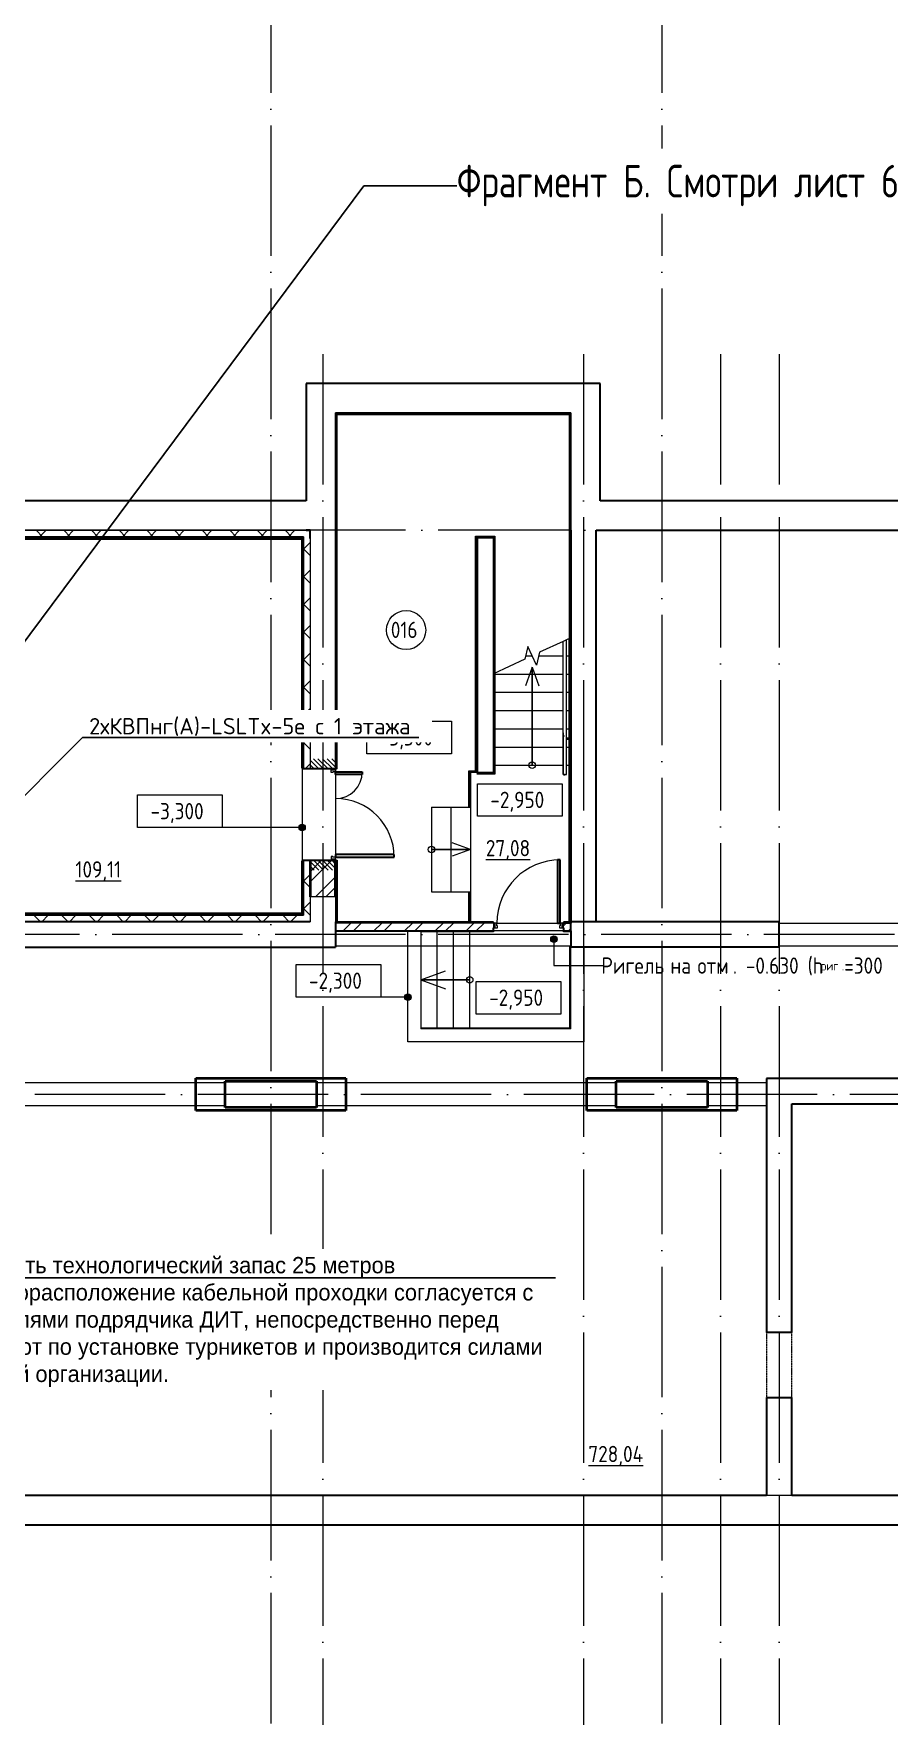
# Model space of a CAD drawing. Header units: millimetres. Extents: x -695119 to 412940, y -249585 to 622758.
# Drawn here: x -124171 to -111042, y 57800 to 83601 of the extents above; entities that cross this region are included whole.
import ezdxf
from ezdxf import colors
from ezdxf.entities.mleader import LeaderData, LeaderLine
from ezdxf.math import Vec2, Vec3

# ---------------------------------------------------------------- set-up
doc = ezdxf.new("R2010")
doc.units = ezdxf.units.MM
for name, pattern in [('ADSK_Линия сетки', [25, 20, -2.5, 0, -2.5]), ('ADSK_Сверху', [450, 300, -150]), ('ADSK_Штриховая_ш2 п1_5', [4.5, 3, -1.5]), ('Сверху', [3.96875, 2.38125, -1.5875])]:
    doc.linetypes.add(name, pattern=pattern)
for name, color, linetype, lineweight in [('Аннотация', 252, 'Continuous', 18), ('Двери', 8, 'Continuous', 9), ('Лестницы', 8, 'Continuous', 9), ('Линии', 7, 'Continuous', 9), ('Марки помещений', 8, 'Continuous', 20), ('Несущие колонны', 252, 'Continuous', 18), ('Ограждение', 8, 'Continuous', 9), ('Оси', 252, 'Continuous', 9), ('Отметки', 252, 'Continuous', 9), ('Перекрытие', 252, 'Continuous', 18), ('Стены наружные', 252, 'Continuous', 18), ('Стены штриховка', 7, 'Continuous', 9)]:
    doc.layers.add(name, color=color, linetype=linetype, lineweight=lineweight)
doc.layers.add('Узлы', color=7, linetype='Continuous')
doc.styles.add('GOST Common_2', font='', dxfattribs={"width": 0.9, "height": 250})
doc.styles.add('GOST Common_3', font='', dxfattribs={"height": 3.5})
doc.styles.add('GOST-2.304_Type-B_shrink', font='', dxfattribs={"width": 0.8})
doc.styles.add('Mipgost_5', font='', dxfattribs={"height": 250})
doc.styles.get('GOST Common_2').set_extended_font_data('GOST type B')
doc.styles.get('GOST Common_3').set_extended_font_data('GOST type B')
doc.styles.get('GOST-2.304_Type-B_shrink').set_extended_font_data('GOST type B')
doc.styles.get('Mipgost_5').set_extended_font_data('Mipgost')
pattern_1 = [(0, (-204647.66, -898.36), (0, 600), []), (90, (-204647.66, -898.36), (-600, 4e-14), [])]
pattern_2 = [(0, (-224137.66, -2808.36), (0, 600), []), (90, (-224137.66, -2808.36), (-600, 4e-14), [])]

# ---------------------------------------------------------------- blocks, each defined once
blk = doc.blocks.new('подвал')
at = {"layer": 'Аннотация', "lineweight": 9, "true_color": 0x636466}
h = blk.add_hatch(color=251, dxfattribs=at)
edge = h.paths.add_edge_path()
edge.add_arc((-190839, -12609), 50, 0, 360)
at = {"layer": 'Двери', "lineweight": 18, "true_color": 0x636466}
h = blk.add_hatch(dxfattribs=at)
h.set_pattern_fill('FP_1', color=251, angle=-90, style=0, pattern_type=2)
h.set_pattern_definition([(315, (-194383.634, -10698.094), (35.3553, 35.3553), [])])
h.paths.add_polyline_path([(-194579, -11553), (-194189, -11553), (-194189, -11403), (-194579, -11403)])
h.paths.add_polyline_path([(-194579, -9993), (-194189, -9993), (-194189, -9843), (-194579, -9843)])
at = {"layer": 'Ограждение', "true_color": 0x636466}
h = blk.add_hatch(dxfattribs=at)
h.set_pattern_fill('FP_22', color=251, style=0, pattern_type=2)
h.set_pattern_definition(pattern_1)
h.paths.add_polyline_path([(-194164, -9998), (-194164, -4563), (-194174, -4553), (-194174, -9998)])
h = blk.add_hatch(dxfattribs=at)
h.set_pattern_fill('FP_22', color=251, style=0, pattern_type=2)
h.set_pattern_definition(pattern_1)
h.paths.add_polyline_path([(-190604, -4563), (-190594, -4553), (-194174, -4553), (-194164, -4563)])
h = blk.add_hatch(dxfattribs=at)
h.set_pattern_fill('FP_22', color=251, style=0, pattern_type=2)
h.set_pattern_definition(pattern_1)
h.paths.add_polyline_path([(-190604, -7997), (-190594, -7993), (-190594, -4553), (-190604, -4563), (-190604, -7993)])
h = blk.add_hatch(dxfattribs=at)
h.set_pattern_fill('FP_22', color=251, style=0, pattern_type=2)
h.set_pattern_definition(pattern_1)
h.paths.add_polyline_path([(-192034, -10038), (-192034, -6438), (-192044, -6428), (-192044, -10028)])
h = blk.add_hatch(dxfattribs=at)
h.set_pattern_fill('FP_22', color=251, style=0, pattern_type=2)
h.set_pattern_definition(pattern_1)
h.paths.add_polyline_path([(-191754, -8534), (-191744, -8529), (-191744, -6428), (-191754, -6438), (-191754, -8405)])
h = blk.add_hatch(dxfattribs=at)
h.set_pattern_fill('FP_24', color=251, style=0, pattern_type=2)
h.set_pattern_definition(pattern_2)
h.paths.add_polyline_path([(-195550, -6473), (-194714, -6473), (-194704, -6463), (-201709, -6463), (-201709, -6473), (-200072, -6473)])
h.paths.add_polyline_path([(-213654, -6473), (-201759, -6473), (-201759, -6463), (-213664, -6463)])
h = blk.add_hatch(dxfattribs=at)
h.set_pattern_fill('FP_24', color=251, style=0, pattern_type=2)
h.set_pattern_definition(pattern_2)
h.paths.add_polyline_path([(-194704, -9983), (-194704, -6463), (-194714, -6473), (-194714, -9983)])
h = blk.add_hatch(dxfattribs=at)
h.set_pattern_fill('FP_22', color=251, style=0, pattern_type=2)
h.set_pattern_definition(pattern_1)
h.paths.add_polyline_path([(-192134, -10583), (-192134, -10038), (-192144, -10028), (-192144, -10583)])
h = blk.add_hatch(dxfattribs=at)
h.set_pattern_fill('FP_22', color=251, style=0, pattern_type=2)
h.set_pattern_definition(pattern_1)
h.paths.add_polyline_path([(-192034, -10038), (-192044, -10028), (-192144, -10028), (-192134, -10038)])
h = blk.add_hatch(dxfattribs=at)
h.set_pattern_fill('FP_24', color=251, style=0, pattern_type=2)
h.set_pattern_definition(pattern_2)
h.paths.add_polyline_path([(-194704, -12218), (-194704, -11413), (-194714, -11413), (-194714, -12208)])
h = blk.add_hatch(dxfattribs=at)
h.set_pattern_fill('FP_22', color=251, style=0, pattern_type=2)
h.set_pattern_definition(pattern_1)
h.paths.add_polyline_path([(-194174, -12348), (-194164, -12338), (-194164, -11398), (-194174, -11398), (-194174, -12343)])
h = blk.add_hatch(dxfattribs=at)
h.set_pattern_fill('FP_22', color=251, style=0, pattern_type=2)
h.set_pattern_definition(pattern_1)
h.paths.add_polyline_path([(-192134, -12348), (-192134, -11883), (-192144, -11883), (-192144, -12338)])
h = blk.add_hatch(dxfattribs=at)
h.set_pattern_fill('FP_25', color=251, style=0, pattern_type=2)
h.set_pattern_definition([(0, (-224130.2, -2808.36), (0, 600), []), (90, (-224130.2, -2808.36), (-599.97, 4e-14), [])])
h.paths.add_polyline_path([(-194704, -12218), (-194714, -12208), (-203584, -12208), (-203584, -12218), (-194714, -12218)])
h = blk.add_hatch(dxfattribs=at)
h.set_pattern_fill('FP_22', color=251, style=0, pattern_type=2)
h.set_pattern_definition(pattern_1)
h.paths.add_polyline_path([(-192134, -12348), (-192144, -12338), (-194164, -12338), (-194174, -12348), (-193288, -12348)])
h = blk.add_hatch(dxfattribs=at)
h.set_pattern_fill('FP_22', color=251, style=0, pattern_type=2)
h.set_pattern_definition(pattern_1)
h.paths.add_polyline_path([(-191779, -12348), (-191779, -12338), (-192119, -12338), (-192119, -12348)])
at = {"layer": 'Отметки', "true_color": 0x636466}
h = blk.add_hatch(color=251, dxfattribs=at)
edge = h.paths.add_edge_path()
edge.add_arc((-194704, -10898), 50, 0, 360)
h = blk.add_hatch(color=251, dxfattribs=at)
edge = h.paths.add_edge_path()
edge.add_arc((-193079, -13498), 50, 0, 360)
at = {"layer": 'Аннотация', "color": 251, "lineweight": 20, "true_color": 0x636466}
for p, q in [((-191174, -8440), (-191276, -8722)), ((-191174, -8440), (-191071, -8722)), ((-193710, -9767), (-193710, -9267)), ((-193710, -9267), (-192410, -9267)), ((-192410, -9267), (-192410, -9767)), ((-192410, -9767), (-193710, -9767)), ((-192014, -10725), (-192014, -10225)), ((-192014, -10225), (-190714, -10225)), ((-190714, -10225), (-190714, -10725)), ((-197228, -10898), (-197228, -10398)), ((-197228, -10398), (-195928, -10398)), ((-195928, -10398), (-195928, -10898)), ((-190714, -10725), (-192014, -10725)), ((-195928, -10898), (-197228, -10898)), ((-192119, -11233), (-192401, -11130)), ((-192119, -11233), (-192401, -11336)), ((-194796, -13498), (-194796, -12998)), ((-194796, -12998), (-193496, -12998)), ((-193496, -12998), (-193496, -13498)), ((-192879, -13233), (-192503, -13096)), ((-192879, -13233), (-192503, -13370)), ((-192031, -13758), (-192031, -13258)), ((-192031, -13258), (-190731, -13258)), ((-190731, -13258), (-190731, -13758)), ((-193496, -13498), (-194796, -13498)), ((-190731, -13758), (-192031, -13758))]:
    blk.add_line(p, q, dxfattribs=at)
at = {"layer": 'Аннотация', "color": 251, "lineweight": 9, "true_color": 0x636466}
for p, q in [((-190839, -12609), (-190839, -13014)), ((-190839, -13014), (-190090, -13014))]:
    blk.add_line(p, q, dxfattribs=at)
at = {"layer": 'Аннотация', "color": 251, "lineweight": 20, "true_color": 0x636466}
for centre in [(-191174, -9940), (-192719, -11233), (-192132, -13233)]:
    blk.add_circle(centre, 50, dxfattribs=at)
at = {"layer": 'Аннотация', "color": 251, "lineweight": 9, "true_color": 0x636466}
blk.add_circle((-190839, -12609), 50, dxfattribs=at)
at = {"layer": 'Двери', "color": 251, "linetype": 'ADSK_Штриховая_ш2 п1_5', "true_color": 0x636466}
for p, q in [((-194579, -9843), (-194579, -9993)), ((-194579, -9993), (-194189, -9993)), ((-194189, -9993), (-194189, -9843)), ((-194189, -11403), (-194579, -11403)), ((-194579, -11403), (-194579, -11553)), ((-194189, -11553), (-194189, -11403))]:
    blk.add_line(p, q, dxfattribs=at)
at = {"layer": 'Двери', "color": 251, "true_color": 0x636466}
for p, q in [((-194259, -9993), (-194189, -9993)), ((-194259, -10013), (-194259, -9993)), ((-194259, -10053), (-194259, -10013)), ((-194259, -10013), (-194189, -10013)), ((-194189, -10013), (-194259, -10013)), ((-194229, -10053), (-194259, -10053)), ((-194229, -10043), (-194229, -10053)), ((-194189, -10043), (-194229, -10043)), ((-194189, -9993), (-194189, -10013)), ((-194189, -10013), (-194189, -10043)), ((-194229, -11343), (-194259, -11343)), ((-194259, -11343), (-194259, -11383)), ((-194229, -11353), (-194229, -11343)), ((-194259, -11383), (-194189, -11383)), ((-194259, -11383), (-194259, -11403)), ((-194189, -11383), (-194259, -11383)), ((-194259, -11403), (-194189, -11403)), ((-194189, -11353), (-194229, -11353)), ((-194189, -11383), (-194189, -11353)), ((-194189, -11403), (-194189, -11383)), ((-191744, -12363), (-191764, -12363)), ((-191764, -12363), (-191764, -12433)), ((-191714, -12363), (-191744, -12363)), ((-191744, -12363), (-191744, -12433)), ((-191744, -12433), (-191744, -12363)), ((-191714, -12403), (-191714, -12363)), ((-190714, -12363), (-190744, -12363)), ((-190744, -12363), (-190744, -12403)), ((-190714, -12433), (-190714, -12363)), ((-190694, -12363), (-190714, -12363)), ((-190714, -12363), (-190714, -12433)), ((-190694, -12433), (-190694, -12363)), ((-191764, -12433), (-191744, -12433)), ((-191744, -12433), (-191704, -12433)), ((-191704, -12403), (-191714, -12403)), ((-191704, -12433), (-191704, -12403)), ((-190744, -12403), (-190754, -12403)), ((-190754, -12403), (-190754, -12433)), ((-190754, -12433), (-190714, -12433)), ((-190714, -12433), (-190694, -12433))]:
    blk.add_line(p, q, dxfattribs=at)
at = {"layer": 'Двери', "color": 251, "lineweight": 30, "true_color": 0x636466}
for p, q in [((-194189, -10043), (-193779, -10043)), ((-194189, -10083), (-194189, -10043)), ((-193779, -10043), (-193779, -10083)), ((-193779, -10083), (-194189, -10083)), ((-194189, -11313), (-194189, -11353)), ((-193289, -11313), (-194189, -11313)), ((-193289, -11353), (-193289, -11313)), ((-194189, -11353), (-193289, -11353)), ((-190744, -11393), (-190784, -11393)), ((-190784, -11393), (-190784, -12363)), ((-190744, -12363), (-190744, -11393)), ((-190784, -12363), (-190744, -12363))]:
    blk.add_line(p, q, dxfattribs=at)
at = {"layer": 'Двери', "color": 251, "true_color": 0x636466}
for centre, radius, start, end in [((-194189, -10043), 410, 270, 0), ((-194189, -11353), 900, 0, 90), ((-190744, -12363), 970, 90, 180)]:
    blk.add_arc(centre, radius, start, end, dxfattribs=at)
at = {"layer": 'Лестницы', "color": 251, "true_color": 0x636466}
for p, q in [((-190579, -7986), (-190649, -8018)), ((-191240, -8121), (-191287, -8316)), ((-191108, -8405), (-191240, -8121)), ((-191060, -8210), (-191108, -8405)), ((-190699, -8042), (-191060, -8210)), ((-191287, -8316), (-191769, -8541)), ((-191274, -8263), (-191174, -8263)), ((-191274, -8263), (-191174, -8263)), ((-191073, -8263), (-190699, -8263)), ((-191073, -8263), (-190699, -8263)), ((-190649, -8263), (-190604, -8263)), ((-190649, -8263), (-190604, -8263)), ((-191754, -8543), (-190699, -8543)), ((-191754, -8543), (-190699, -8543)), ((-190649, -8543), (-190604, -8543)), ((-190649, -8543), (-190604, -8543)), ((-191754, -8823), (-190699, -8823)), ((-191754, -8823), (-190699, -8823)), ((-190649, -8823), (-190604, -8823)), ((-190649, -8823), (-190604, -8823)), ((-191754, -9103), (-190699, -9103)), ((-191754, -9103), (-190699, -9103)), ((-190649, -9103), (-190604, -9103)), ((-190649, -9103), (-190604, -9103)), ((-191754, -9383), (-190699, -9383)), ((-191754, -9383), (-190699, -9383)), ((-190649, -9383), (-190604, -9383)), ((-190649, -9383), (-190604, -9383)), ((-191754, -9663), (-190699, -9663)), ((-191754, -9663), (-190699, -9663)), ((-190649, -9663), (-190604, -9663)), ((-190649, -9663), (-190604, -9663)), ((-191754, -9943), (-190699, -9943)), ((-191754, -9943), (-190699, -9943)), ((-190649, -9943), (-190604, -9943)), ((-190649, -9943), (-190604, -9943)), ((-192719, -10583), (-192719, -11883)), ((-192719, -10583), (-192419, -10583)), ((-192719, -10583), (-192719, -11883)), ((-192419, -10583), (-192119, -10583)), ((-192419, -10583), (-192419, -11883)), ((-192419, -10583), (-192419, -11883)), ((-192119, -10583), (-192119, -11883)), ((-192719, -11883), (-192419, -11883)), ((-192419, -11883), (-192119, -11883)), ((-192629, -13968), (-192629, -12498)), ((-192629, -13968), (-192629, -12498)), ((-192379, -13968), (-192379, -12498)), ((-192379, -13968), (-192379, -12498)), ((-192129, -13968), (-192129, -12498)), ((-192129, -13968), (-192129, -12498))]:
    blk.add_line(p, q, dxfattribs=at)
at = {"layer": 'Линии', "color": 251, "linetype": 'ADSK_Сверху', "ltscale": 100, "true_color": 0x636466}
for p, q in [((-187384, -12363), (-182869, -12363)), ((-194189, -12713), (-190579, -12713)), ((-187384, -12713), (-182869, -12713)), ((-195884, -14813), (-200434, -14813)), ((-189884, -14813), (-194484, -14813)), ((-187579, -14813), (-188484, -14813)), ((-195884, -15163), (-200434, -15163)), ((-189884, -15163), (-194484, -15163)), ((-187579, -15163), (-188484, -15163))]:
    blk.add_line(p, q, dxfattribs=at)
at = {"layer": 'Марки помещений', "color": 251, "true_color": 0x636466}
blk.add_circle((-193107, -7869), 300, dxfattribs=at)
at = {"layer": 'Несущие колонны', "color": 251, "lineweight": 40, "true_color": 0x636466}
for p, q in [((-196334, -14738), (-194034, -14738)), ((-196334, -15238), (-196334, -14738)), ((-195884, -15188), (-195884, -14788)), ((-195884, -14788), (-194484, -14788)), ((-194484, -14788), (-194484, -15188)), ((-194034, -14738), (-194034, -15238)), ((-190334, -15238), (-190334, -14738)), ((-190334, -14738), (-188034, -14738)), ((-189884, -15188), (-189884, -14788)), ((-189884, -14788), (-188484, -14788)), ((-188484, -14788), (-188484, -15188)), ((-188034, -14738), (-188034, -15238)), ((-194484, -15188), (-195884, -15188)), ((-188484, -15188), (-189884, -15188)), ((-194034, -15238), (-196334, -15238)), ((-188034, -15238), (-190334, -15238))]:
    blk.add_line(p, q, dxfattribs=at)
at = {"layer": 'Несущие колонны', "color": 251, "true_color": 0x636466}
for p, q in [((-196334, -14738), (-194034, -14738)), ((-196334, -15238), (-196334, -14738)), ((-195884, -14788), (-194484, -14788)), ((-195884, -15188), (-195884, -14788)), ((-194484, -14788), (-194484, -15188)), ((-194034, -14738), (-194034, -15238)), ((-190334, -14738), (-188034, -14738)), ((-190334, -15238), (-190334, -14738)), ((-189884, -14788), (-188484, -14788)), ((-189884, -15188), (-189884, -14788)), ((-188484, -14788), (-188484, -15188)), ((-188034, -14738), (-188034, -15238)), ((-194484, -15188), (-195884, -15188)), ((-188484, -15188), (-189884, -15188)), ((-194034, -15238), (-196334, -15238)), ((-188034, -15238), (-190334, -15238))]:
    blk.add_line(p, q, dxfattribs=at)
at = {"layer": 'Ограждение', "color": 251, "true_color": 0x636466}
for p, q in [((-194174, -4553), (-194164, -4563)), ((-194164, -4563), (-194174, -4553)), ((-194164, -9998), (-194164, -4563)), ((-194164, -4563), (-190604, -4563)), ((-190594, -4553), (-190604, -4563)), ((-190604, -4563), (-190594, -4553)), ((-190604, -4563), (-190604, -7997)), ((-192044, -6428), (-192034, -6438)), ((-192044, -10028), (-192044, -6428)), ((-192034, -6438), (-192044, -6428)), ((-192044, -6428), (-191744, -6428)), ((-192034, -6438), (-192034, -10038)), ((-191754, -6438), (-192034, -6438)), ((-191744, -6428), (-191754, -6438)), ((-191754, -6438), (-191744, -6428)), ((-191754, -7983), (-191754, -6438)), ((-191744, -6428), (-191744, -8529)), ((-201709, -6473), (-194714, -6473)), ((-194704, -6463), (-194714, -6473)), ((-194714, -6473), (-194704, -6463)), ((-194714, -6473), (-194714, -9983)), ((-190594, -7993), (-190604, -7997)), ((-190604, -9525), (-190604, -7997)), ((-190594, -8162), (-190594, -7993)), ((-190649, -8018), (-190699, -8042)), ((-190699, -10083), (-190699, -8042)), ((-190649, -10083), (-190649, -8018)), ((-191744, -8529), (-191744, -10053)), ((-190699, -9443), (-190699, -10083)), ((-190676, -9492), (-190671, -9492)), ((-190649, -10083), (-190649, -9443)), ((-190594, -9525), (-190649, -9525)), ((-190649, -9540), (-190594, -9540)), ((-190604, -10223), (-190604, -9540)), ((-194704, -9983), (-194714, -9983)), ((-194174, -9993), (-194174, -9998)), ((-194164, -9998), (-194174, -9998)), ((-192144, -10028), (-192134, -10038)), ((-192144, -10583), (-192144, -10028)), ((-192134, -10038), (-192144, -10028)), ((-192144, -10028), (-192044, -10028)), ((-192134, -10038), (-192134, -10583)), ((-192034, -10038), (-192134, -10038)), ((-192044, -10028), (-192034, -10038)), ((-192034, -10038), (-192044, -10028)), ((-191754, -10053), (-191754, -10068)), ((-191744, -10053), (-191744, -10078)), ((-192019, -10078), (-192019, -10068)), ((-191754, -10068), (-192019, -10068)), ((-191744, -10078), (-192019, -10078)), ((-190699, -10083), (-190649, -10083)), ((-190604, -12338), (-190604, -10223)), ((-194714, -11413), (-194704, -11413)), ((-194714, -11413), (-194714, -12208)), ((-194174, -11398), (-194164, -11398)), ((-194174, -11403), (-194174, -11398)), ((-194164, -11398), (-194164, -12338)), ((-192144, -12338), (-192144, -11883)), ((-192134, -11883), (-192134, -12348)), ((-194714, -12208), (-203584, -12208)), ((-194704, -12218), (-194714, -12208)), ((-194164, -12338), (-194174, -12348)), ((-194174, -12348), (-194164, -12338)), ((-194164, -12338), (-192144, -12338)), ((-192144, -12338), (-192134, -12348)), ((-192134, -12348), (-192144, -12338)), ((-192119, -12348), (-192119, -12338)), ((-192119, -12338), (-191779, -12338)), ((-191779, -12338), (-191779, -12348)), ((-190679, -12338), (-190604, -12338)), ((-190679, -12348), (-190679, -12338))]:
    blk.add_line(p, q, dxfattribs=at)
at = {"layer": 'Ограждение', "color": 251, "true_color": 0x636466, "flags": 128}
for points in [[(-190690, -10081), (-190690, -10082), (-190689, -10083), (-190688, -10084), (-190688, -10084), (-190687, -10085), (-190686, -10086), (-190686, -10086), (-190685, -10087), (-190684, -10087), (-190684, -10087), (-190683, -10088), (-190683, -10088), (-190682, -10088), (-190681, -10089), (-190681, -10089), (-190680, -10089), (-190680, -10089), (-190679, -10089), (-190679, -10089), (-190678, -10090), (-190678, -10090), (-190678, -10090), (-190677, -10090), (-190677, -10090), (-190676, -10090), (-190676, -10090), (-190675, -10090), (-190675, -10090), (-190675, -10090), (-190674, -10090), (-190674, -10090), (-190674, -10090)], [(-190672, -10083), (-190674, -10083), (-190676, -10083)], [(-190657, -10081), (-190657, -10082), (-190658, -10083), (-190659, -10084), (-190660, -10084), (-190660, -10085), (-190661, -10086), (-190662, -10086), (-190662, -10087), (-190663, -10087), (-190663, -10087), (-190664, -10088), (-190665, -10088), (-190665, -10088), (-190666, -10089), (-190666, -10089), (-190667, -10089), (-190667, -10089), (-190668, -10089), (-190668, -10089), (-190669, -10090), (-190669, -10090), (-190670, -10090), (-190670, -10090), (-190671, -10090), (-190671, -10090), (-190671, -10090), (-190672, -10090), (-190672, -10090), (-190673, -10090), (-190673, -10090), (-190674, -10090), (-190674, -10090)]]:
    blk.add_lwpolyline(points, dxfattribs=at)
at = {"layer": 'Оси', "color": 251, "linetype": 'ADSK_Линия сетки', "ltscale": 100, "true_color": 0x636466}
for p, q in [((-195184, 29868), (-195184, -28568)), ((-189184, 29868), (-189184, -28568)), ((-194384, -3638), (-194384, -27298)), ((-190384, -3638), (-190384, -28568)), ((-188284, -3638), (-188284, -27298)), ((-187384, -3638), (-187384, -27298)), ((-168116, -6338), (-244444, -6338)), ((-168116, -12538), (-244444, -12538)), ((-174301, -14988), (-244444, -14988)), ((-168116, -21138), (-244444, -21138))]:
    blk.add_line(p, q, dxfattribs=at)
at = {"layer": 'Отметки', "color": 251, "lineweight": 20, "true_color": 0x636466}
for p, q in [((-194704, -10898), (-196578, -10898)), ((-193079, -13498), (-194146, -13498))]:
    blk.add_line(p, q, dxfattribs=at)
at = {"layer": 'Отметки', "color": 251, "true_color": 0x636466}
for centre in [(-194704, -10898), (-193079, -13498)]:
    blk.add_circle(centre, 50, dxfattribs=at)
at = {"layer": 'Перекрытие', "color": 251, "true_color": 0x636466}
for p, q in [((-194704, -9993), (-194704, -11403)), ((-192019, -10053), (-192119, -10053)), ((-192119, -10053), (-192119, -12338)), ((-191714, -12363), (-190784, -12363)), ((-193079, -14183), (-193079, -12483)), ((-190379, -12728), (-190379, -14183)), ((-190379, -14183), (-193079, -14183))]:
    blk.add_line(p, q, dxfattribs=at)
at = {"layer": 'Стены наружные', "color": 251, "lineweight": 30, "true_color": 0x636466}
for p, q in [((-194639, -4088), (-194639, -5888)), ((-190129, -4088), (-194639, -4088)), ((-190129, -5888), (-190129, -4088)), ((-194189, -4538), (-190579, -4538)), ((-194189, -4538), (-194189, -6338)), ((-194174, -4553), (-190594, -4553)), ((-194174, -9993), (-194174, -4553)), ((-190594, -4553), (-190594, -7993)), ((-190579, -12363), (-190579, -4538)), ((-194639, -5888), (-200284, -5888)), ((-169934, -5888), (-190129, -5888)), ((-194639, -6338), (-194579, -6338)), ((-194579, -6338), (-194639, -6338)), ((-194579, -6463), (-194579, -6338)), ((-190579, -6338), (-190579, -12338)), ((-190189, -6338), (-170384, -6338)), ((-190189, -12338), (-190189, -6338)), ((-194704, -6463), (-201159, -6463)), ((-194704, -6463), (-194704, -9993)), ((-191769, -6453), (-192019, -6453)), ((-192019, -6453), (-192019, -10053)), ((-191769, -6453), (-191769, -10053)), ((-191754, -7983), (-191769, -7983)), ((-191754, -10053), (-191754, -7983)), ((-190594, -8162), (-190594, -12348)), ((-194704, -9993), (-194174, -9993)), ((-192019, -10053), (-191754, -10053)), ((-194704, -11403), (-194704, -12218)), ((-194579, -11403), (-194704, -11403)), ((-194579, -11962), (-194579, -11403)), ((-194194, -11403), (-194574, -11403)), ((-194574, -11403), (-194574, -11962)), ((-194194, -11962), (-194194, -11403)), ((-194189, -11403), (-194189, -11962)), ((-194174, -11403), (-194189, -11403)), ((-194174, -12348), (-194174, -11403)), ((-194574, -11962), (-194579, -11962)), ((-194189, -11962), (-194194, -11962)), ((-194579, -12343), (-213789, -12343)), ((-194704, -12218), (-213664, -12218)), ((-194189, -12343), (-194189, -12733)), ((-191764, -12348), (-194174, -12348)), ((-191764, -12363), (-191764, -12348)), ((-190594, -12348), (-190694, -12348)), ((-190694, -12348), (-190694, -12363)), ((-190579, -12338), (-190579, -12363)), ((-190579, -12338), (-187384, -12338)), ((-190579, -12483), (-190579, -12363)), ((-187384, -12728), (-187384, -12338)), ((-194189, -12483), (-191764, -12483)), ((-191764, -12483), (-191764, -12433)), ((-190694, -12433), (-190694, -12483)), ((-190694, -12483), (-190579, -12483)), ((-190579, -12483), (-190579, -12728)), ((-214179, -12733), (-194189, -12733)), ((-190579, -12728), (-187384, -12728)), ((-176779, -14743), (-187579, -14743)), ((-187579, -14743), (-187579, -18638)), ((-187189, -15133), (-171534, -15133)), ((-187189, -18638), (-187189, -15133)), ((-187579, -19638), (-187579, -21138)), ((-187189, -21138), (-187189, -19638)), ((-187579, -21138), (-228884, -21138)), ((-170384, -21138), (-187189, -21138)), ((-238434, -21588), (-169934, -21588))]:
    blk.add_line(p, q, dxfattribs=at)
at = {"layer": 'Стены наружные', "color": 251, "linetype": 'Continuous', "lineweight": 9, "true_color": 0x636466}
for p, q in [((-193877, -4553), (-193862, -4538)), ((-193453, -4553), (-193438, -4538)), ((-193029, -4553), (-193014, -4538)), ((-192605, -4553), (-192590, -4538)), ((-192180, -4553), (-192165, -4538)), ((-191756, -4553), (-191741, -4538)), ((-191332, -4553), (-191317, -4538)), ((-190908, -4553), (-190893, -4538)), ((-194189, -4864), (-194174, -4849)), ((-190594, -4663), (-190579, -4648)), ((-190594, -5088), (-190579, -5073)), ((-194189, -5289), (-194174, -5274)), ((-190594, -5512), (-190579, -5497)), ((-194189, -5713), (-194174, -5698)), ((-190594, -5936), (-190579, -5921)), ((-194189, -6137), (-194174, -6122)), ((-198684, -6438), (-198784, -6338)), ((-198684, -6438), (-198784, -6338)), ((-198732, -6438), (-198632, -6338)), ((-198732, -6438), (-198632, -6338)), ((-198259, -6438), (-198359, -6338)), ((-198259, -6438), (-198359, -6338)), ((-198308, -6438), (-198208, -6338)), ((-198308, -6438), (-198208, -6338)), ((-197835, -6438), (-197935, -6338)), ((-197835, -6438), (-197935, -6338)), ((-197884, -6438), (-197784, -6338)), ((-197884, -6438), (-197784, -6338)), ((-197411, -6438), (-197511, -6338)), ((-197411, -6438), (-197511, -6338)), ((-197459, -6438), (-197359, -6338)), ((-197459, -6438), (-197359, -6338)), ((-196987, -6438), (-197087, -6338)), ((-196987, -6438), (-197087, -6338)), ((-197035, -6438), (-196935, -6338)), ((-197035, -6438), (-196935, -6338)), ((-196562, -6438), (-196662, -6338)), ((-196562, -6438), (-196662, -6338)), ((-196611, -6438), (-196511, -6338)), ((-196611, -6438), (-196511, -6338)), ((-196138, -6438), (-196238, -6338)), ((-196138, -6438), (-196238, -6338)), ((-196187, -6438), (-196087, -6338)), ((-196187, -6438), (-196087, -6338)), ((-195714, -6438), (-195814, -6338)), ((-195714, -6438), (-195814, -6338)), ((-195762, -6438), (-195662, -6338)), ((-195762, -6438), (-195662, -6338)), ((-195290, -6438), (-195390, -6338)), ((-195290, -6438), (-195390, -6338)), ((-195338, -6438), (-195238, -6338)), ((-195338, -6438), (-195238, -6338)), ((-194865, -6438), (-194965, -6338)), ((-194865, -6438), (-194965, -6338)), ((-194914, -6438), (-194814, -6338)), ((-194914, -6438), (-194814, -6338)), ((-190594, -6360), (-190579, -6345)), ((-198776, -6461), (-198776, -6463)), ((-198671, -6461), (-198671, -6463)), ((-198566, -6461), (-198566, -6463)), ((-198461, -6461), (-198461, -6463)), ((-198356, -6461), (-198356, -6463)), ((-198251, -6461), (-198251, -6463)), ((-198146, -6461), (-198146, -6463)), ((-198041, -6461), (-198041, -6463)), ((-197936, -6461), (-197936, -6463)), ((-197831, -6461), (-197831, -6463)), ((-197726, -6461), (-197726, -6463)), ((-197621, -6461), (-197621, -6463)), ((-197516, -6461), (-197516, -6463)), ((-197411, -6461), (-197411, -6463)), ((-197306, -6461), (-197306, -6463)), ((-197201, -6461), (-197201, -6463)), ((-197096, -6461), (-197096, -6463)), ((-196991, -6461), (-196991, -6463)), ((-196886, -6461), (-196886, -6463)), ((-196781, -6461), (-196781, -6463)), ((-196676, -6461), (-196676, -6463)), ((-196571, -6461), (-196571, -6463)), ((-196466, -6461), (-196466, -6463)), ((-196361, -6461), (-196361, -6463)), ((-196256, -6461), (-196256, -6463)), ((-196151, -6461), (-196151, -6463)), ((-196046, -6461), (-196046, -6463)), ((-195941, -6461), (-195941, -6463)), ((-195836, -6461), (-195836, -6463)), ((-195731, -6461), (-195731, -6463)), ((-195626, -6461), (-195626, -6463)), ((-195521, -6461), (-195521, -6463)), ((-195416, -6461), (-195416, -6463)), ((-195311, -6461), (-195311, -6463)), ((-195206, -6461), (-195206, -6463)), ((-195101, -6461), (-195101, -6463)), ((-194996, -6461), (-194996, -6463)), ((-194891, -6461), (-194891, -6463)), ((-194786, -6461), (-194786, -6463)), ((-194701, -6515), (-194704, -6515)), ((-194701, -6620), (-194704, -6620)), ((-194679, -6627), (-194579, -6527)), ((-194679, -6627), (-194579, -6527)), ((-194579, -6725), (-194679, -6625)), ((-194579, -6725), (-194679, -6625)), ((-194189, -6561), (-194174, -6546)), ((-194701, -6725), (-194704, -6725)), ((-194701, -6830), (-194704, -6830)), ((-194701, -6935), (-194704, -6935)), ((-194679, -7051), (-194579, -6951)), ((-194679, -7051), (-194579, -6951)), ((-190594, -6785), (-190579, -6770)), ((-194701, -7040), (-194704, -7040)), ((-194701, -7145), (-194704, -7145)), ((-194579, -7149), (-194679, -7049)), ((-194579, -7149), (-194679, -7049)), ((-194189, -6986), (-194174, -6971)), ((-190594, -7209), (-190579, -7194)), ((-194701, -7250), (-194704, -7250)), ((-194701, -7355), (-194704, -7355)), ((-194701, -7460), (-194704, -7460)), ((-194679, -7476), (-194579, -7376)), ((-194679, -7476), (-194579, -7376)), ((-194579, -7573), (-194679, -7473)), ((-194579, -7573), (-194679, -7473)), ((-194189, -7410), (-194174, -7395)), ((-194701, -7565), (-194704, -7565)), ((-194701, -7670), (-194704, -7670)), ((-190594, -7633), (-190579, -7618)), ((-194701, -7775), (-194704, -7775)), ((-194701, -7880), (-194704, -7880)), ((-194701, -7985), (-194704, -7985)), ((-194679, -7900), (-194579, -7800)), ((-194679, -7900), (-194579, -7800)), ((-194579, -7998), (-194679, -7898)), ((-194579, -7998), (-194679, -7898)), ((-194189, -7834), (-194174, -7819)), ((-194701, -8090), (-194704, -8090)), ((-194701, -8195), (-194704, -8195)), ((-194679, -8324), (-194579, -8224)), ((-194679, -8324), (-194579, -8224)), ((-194189, -8258), (-194174, -8243)), ((-190594, -8058), (-190579, -8043)), ((-194701, -8300), (-194704, -8300)), ((-194701, -8405), (-194704, -8405)), ((-194701, -8510), (-194704, -8510)), ((-194579, -8422), (-194679, -8322)), ((-194579, -8422), (-194679, -8322)), ((-191769, -8384), (-191754, -8369)), ((-190594, -8482), (-190579, -8467)), ((-194701, -8615), (-194704, -8615)), ((-194701, -8720), (-194704, -8720)), ((-194679, -8748), (-194579, -8648)), ((-194679, -8748), (-194579, -8648)), ((-194579, -8846), (-194679, -8746)), ((-194579, -8846), (-194679, -8746)), ((-194189, -8683), (-194174, -8668)), ((-194701, -8825), (-194704, -8825)), ((-194701, -8930), (-194704, -8930)), ((-191769, -8808), (-191754, -8793)), ((-190594, -8906), (-190579, -8891)), ((-194701, -9035), (-194704, -9035)), ((-194701, -9140), (-194704, -9140)), ((-194701, -9245), (-194704, -9245)), ((-194679, -9173), (-194579, -9073)), ((-194679, -9173), (-194579, -9073)), ((-194579, -9270), (-194679, -9170)), ((-194579, -9270), (-194679, -9170)), ((-194189, -9107), (-194174, -9092)), ((-191769, -9233), (-191754, -9218)), ((-194701, -9350), (-194704, -9350)), ((-194701, -9455), (-194704, -9455)), ((-194679, -9597), (-194579, -9497)), ((-194679, -9597), (-194579, -9497)), ((-194189, -9531), (-194174, -9516)), ((-190594, -9330), (-190579, -9315)), ((-194701, -9560), (-194704, -9560)), ((-194701, -9665), (-194704, -9665)), ((-194701, -9770), (-194704, -9770)), ((-194579, -9695), (-194679, -9595)), ((-194579, -9695), (-194679, -9595)), ((-191769, -9657), (-191754, -9642)), ((-190594, -9755), (-190579, -9740)), ((-194701, -9875), (-194704, -9875)), ((-194701, -9980), (-194704, -9980)), ((-194651, -9993), (-194579, -9921)), ((-194651, -9993), (-194579, -9921)), ((-194189, -9955), (-194174, -9940)), ((-190594, -10179), (-190579, -10164)), ((-190594, -10603), (-190579, -10588)), ((-190594, -11027), (-190579, -11012)), ((-194701, -11450), (-194704, -11450)), ((-194701, -11555), (-194704, -11555)), ((-194574, -11569), (-194408, -11403)), ((-194574, -11726), (-194251, -11403)), ((-190594, -11452), (-190579, -11437)), ((-194701, -11660), (-194704, -11660)), ((-194701, -11765), (-194704, -11765)), ((-194679, -11718), (-194579, -11618)), ((-194679, -11718), (-194579, -11618)), ((-194579, -11816), (-194679, -11716)), ((-194579, -11816), (-194679, -11716)), ((-194495, -11962), (-194194, -11660)), ((-194338, -11962), (-194194, -11817)), ((-194189, -11653), (-194174, -11638)), ((-190594, -11876), (-190579, -11861)), ((-194701, -11870), (-194704, -11870)), ((-194701, -11975), (-194704, -11975)), ((-194701, -12080), (-194704, -12080)), ((-194679, -12143), (-194579, -12043)), ((-194679, -12143), (-194579, -12043)), ((-194189, -12077), (-194174, -12062)), ((-198718, -12343), (-198818, -12243)), ((-198718, -12343), (-198818, -12243)), ((-198733, -12221), (-198733, -12218)), ((-198698, -12343), (-198598, -12243)), ((-198698, -12343), (-198598, -12243)), ((-198628, -12221), (-198628, -12218)), ((-198523, -12221), (-198523, -12218)), ((-198418, -12221), (-198418, -12218)), ((-198294, -12343), (-198394, -12243)), ((-198294, -12343), (-198394, -12243)), ((-198313, -12221), (-198313, -12218)), ((-198273, -12343), (-198173, -12243)), ((-198273, -12343), (-198173, -12243)), ((-198208, -12221), (-198208, -12218)), ((-198103, -12221), (-198103, -12218)), ((-197998, -12221), (-197998, -12218)), ((-197870, -12343), (-197970, -12243)), ((-197870, -12343), (-197970, -12243)), ((-197893, -12221), (-197893, -12218)), ((-197849, -12343), (-197749, -12243)), ((-197849, -12343), (-197749, -12243)), ((-197788, -12221), (-197788, -12218)), ((-197683, -12221), (-197683, -12218)), ((-197578, -12221), (-197578, -12218)), ((-197446, -12343), (-197546, -12243)), ((-197446, -12343), (-197546, -12243)), ((-197473, -12221), (-197473, -12218)), ((-197425, -12343), (-197325, -12243)), ((-197425, -12343), (-197325, -12243)), ((-197368, -12221), (-197368, -12218)), ((-197263, -12221), (-197263, -12218)), ((-197158, -12221), (-197158, -12218)), ((-197021, -12343), (-197121, -12243)), ((-197021, -12343), (-197121, -12243)), ((-197053, -12221), (-197053, -12218)), ((-197001, -12343), (-196901, -12243)), ((-197001, -12343), (-196901, -12243)), ((-196948, -12221), (-196948, -12218)), ((-196843, -12221), (-196843, -12218)), ((-196738, -12221), (-196738, -12218)), ((-196597, -12343), (-196697, -12243)), ((-196597, -12343), (-196697, -12243)), ((-196633, -12221), (-196633, -12218)), ((-196576, -12343), (-196476, -12243)), ((-196576, -12343), (-196476, -12243)), ((-196528, -12221), (-196528, -12218)), ((-196423, -12221), (-196423, -12218)), ((-196318, -12221), (-196318, -12218)), ((-196173, -12343), (-196273, -12243)), ((-196173, -12343), (-196273, -12243)), ((-196213, -12221), (-196213, -12218)), ((-196152, -12343), (-196052, -12243)), ((-196152, -12343), (-196052, -12243)), ((-196108, -12221), (-196108, -12218)), ((-196003, -12221), (-196003, -12218)), ((-195898, -12221), (-195898, -12218)), ((-195749, -12343), (-195849, -12243)), ((-195749, -12343), (-195849, -12243)), ((-195793, -12221), (-195793, -12218)), ((-195728, -12343), (-195628, -12243)), ((-195728, -12343), (-195628, -12243)), ((-195688, -12221), (-195688, -12218)), ((-195583, -12221), (-195583, -12218)), ((-195478, -12221), (-195478, -12218)), ((-195324, -12343), (-195424, -12243)), ((-195324, -12343), (-195424, -12243)), ((-195373, -12221), (-195373, -12218)), ((-195303, -12343), (-195203, -12243)), ((-195303, -12343), (-195203, -12243)), ((-195268, -12221), (-195268, -12218)), ((-195163, -12221), (-195163, -12218)), ((-195058, -12221), (-195058, -12218)), ((-194900, -12343), (-195000, -12243)), ((-194900, -12343), (-195000, -12243)), ((-194953, -12221), (-194953, -12218)), ((-194879, -12343), (-194779, -12243)), ((-194879, -12343), (-194779, -12243)), ((-194848, -12221), (-194848, -12218)), ((-194743, -12221), (-194743, -12218)), ((-194701, -12185), (-194704, -12185)), ((-194579, -12240), (-194679, -12140)), ((-194579, -12240), (-194679, -12140)), ((-194074, -12483), (-193954, -12363)), ((-194051, -12363), (-194036, -12348)), ((-193916, -12483), (-193796, -12363)), ((-193626, -12363), (-193611, -12348)), ((-193602, -12483), (-193482, -12363)), ((-193445, -12483), (-193325, -12363)), ((-193202, -12363), (-193187, -12348)), ((-193131, -12483), (-193011, -12363)), ((-192974, -12483), (-192854, -12363)), ((-192778, -12363), (-192763, -12348)), ((-192659, -12483), (-192539, -12363)), ((-192502, -12483), (-192382, -12363)), ((-192354, -12363), (-192339, -12348)), ((-192188, -12483), (-192068, -12363)), ((-192031, -12483), (-191911, -12363)), ((-191929, -12363), (-191914, -12348)), ((-190694, -12403), (-190653, -12363)), ((-190657, -12363), (-190642, -12348)), ((-190594, -12300), (-190579, -12285)), ((-190616, -12483), (-190579, -12446))]:
    blk.add_line(p, q, dxfattribs=at)
at = {"layer": 'Стены наружные', "color": 251, "true_color": 0x636466}
for p, q in [((-201159, -6338), (-194639, -6338)), ((-194639, -6338), (-201159, -6338)), ((-194189, -9993), (-194189, -6338)), ((-194579, -6463), (-194579, -9993)), ((-194189, -10043), (-194189, -11353)), ((-194579, -11962), (-194579, -12343)), ((-194194, -11962), (-194574, -11962)), ((-194189, -11962), (-194189, -12343)), ((-192879, -12483), (-192879, -13983)), ((-192871, -12483), (-192871, -12498)), ((-191764, -12498), (-192871, -12498)), ((-190694, -12483), (-191764, -12483)), ((-191764, -12483), (-191764, -12498)), ((-190694, -12498), (-190694, -12483)), ((-190579, -12498), (-190694, -12498)), ((-190594, -13968), (-190594, -12728)), ((-190579, -12728), (-190594, -12728)), ((-190579, -13983), (-190579, -12728)), ((-190579, -13983), (-192879, -13983)), ((-192871, -13968), (-190594, -13968)), ((-192871, -13983), (-192871, -13968))]:
    blk.add_line(p, q, dxfattribs=at)
at = {"layer": 'Стены штриховка', "color": 251, "true_color": 0x636466}
for p, q in [((-194679, -6438), (-201159, -6438)), ((-194679, -6438), (-194679, -9993)), ((-194691, -6451), (-201159, -6451)), ((-194691, -6451), (-194691, -9993)), ((-194691, -11403), (-194691, -12231)), ((-194679, -11403), (-194679, -12243)), ((-213689, -12243), (-194679, -12243)), ((-213676, -12231), (-194691, -12231)), ((-191764, -12363), (-194189, -12363)), ((-190694, -12363), (-190579, -12363))]:
    blk.add_line(p, q, dxfattribs=at)
at = {"layer": 'Узлы', "color": 251, "true_color": 0x636466}
for p, q in [((-191174, -9940), (-191174, -8440)), ((-192719, -11233), (-192119, -11233)), ((-192132, -13233), (-192879, -13233))]:
    blk.add_line(p, q, dxfattribs=at)
at = {"layer": 'Узлы', "color": 251, "lineweight": 30, "true_color": 0x636466}
for p, q in [((-187189, -18638), (-187579, -18638)), ((-187579, -19638), (-187189, -19638))]:
    blk.add_line(p, q, dxfattribs=at)
at = {"layer": 'Узлы', "color": 251, "linetype": 'Сверху', "lineweight": 9, "true_color": 0x636466}
for p, q in [((-187579, -18638), (-187579, -19638)), ((-187189, -19638), (-187189, -18638))]:
    blk.add_line(p, q, dxfattribs=at)
at = {"layer": 'Аннотация', "color": 251, "true_color": 0x636466, "width": 0.9}
for s, height, style, p in [('Ригель', 250, 'GOST Common_2', (-190112, -13139)), ('. -0.630 (h', 250, 'GOST Common_2', (-188094, -13139)), ('=300', 250, 'GOST Common_2', (-186385, -13139)), ('на', 250, 'GOST Common_2', (-189052, -13139)), ('отм', 250, 'GOST Common_2', (-188636, -13139)), ('риг', 138.8, 'GOST Common_3', (-186744, -13089)), ('.', 139, 'GOST Common_3', (-186423, -13089))]:
    blk.add_text(s, height=height, dxfattribs=dict(at, style=style)).set_placement(p)
at = {"layer": 'Марки помещений', "color": 251, "true_color": 0x636466, "style": 'GOST Common_2', "width": 0.9}
for s, p in [('016', (-193342, -7991)), ('%%U27,08', (-191884, -11338)), ('%%U109,11', (-198180, -11664)), ('%%U728,04', (-190311, -20628))]:
    blk.add_text(s, height=250, dxfattribs=at).set_placement(p)
at = {"layer": 'Отметки', "color": 251, "true_color": 0x636466, "style": 'GOST Common_2', "width": 0.9}
for s, p in [('-3,300', (-193511, -9640)), ('-3,300', (-197029, -10771)), ('-2,950', (-191815, -10598)), ('-2,300', (-194597, -13371)), ('-2,950', (-191833, -13631))]:
    blk.add_text(s, height=250, dxfattribs=at).set_placement(p)

msp = doc.modelspace()

# ---------------------------------------------------------------- block references
msp.add_blockref('подвал', (74650.568, 82325.3))

# ---------------------------------------------------------------- next in the draw order: leaders
ml = msp.add_multileader_mtext('Standard')
ml.set_content('{\\fISOCPEUR|b0|i0|c204|p34;2хКВПнг(А)-LSLTx-5е с 1 этажа}', color=256, style='Mipgost_5')
ml.set_leader_properties()
ml.build(insert=Vec2(0, 0))
ml.multileader.update_dxf_attribs({"text_left_attachment_type": 6, "text_right_attachment_type": 6, "dogleg_length": 100})
ctx = ml.context
ctx.base_point, ctx.char_height, ctx.plane_origin = Vec3(-123321.199, 72807.24), 250, Vec3(-117278.89, 61514.935)
ctx.left_attachment, ctx.right_attachment = 6, 6
notes = []
notes.append((ctx, [(1, (1, 1, 0), (-123421.199, 72807.24), (1, 0), 100, [(0, [(-124878.16, 71348.478)], 0, [])])]))
ctx.mtext.insert, ctx.mtext.width, ctx.mtext.flow_direction = Vec3(-123319.199, 73107.24), 5135.44924, 5
ctx.mtext.has_bg_fill, ctx.mtext.bg_color, ctx.mtext.bg_scale_factor, ctx.mtext.bg_transparency, ctx.mtext.use_window_bg_color = 1, -1027028792, 1.5, 0, 1
ml = msp.add_multileader_mtext('Standard')
ml.set_content('Предусмотреть технологический запас 25 метров\\PТочное месторасположение кабельной проходки согласуется с представителями подрядчика ДИТ, непосредственно перед началом работ по установке турникетов и производится силами строительной организации.', color=256, style='Mipgost_5')
ml.set_leader_properties()
ml.build(insert=Vec2(0, 0))
ml.multileader.update_dxf_attribs({"text_left_attachment_type": 6, "text_right_attachment_type": 6, "dogleg_length": 100})
ctx = ml.context
ctx.base_point, ctx.char_height, ctx.plane_origin = Vec3(-126383.065, 64521.937), 250, Vec3(-120472.82, 56103.562)
ctx.left_attachment, ctx.right_attachment = 6, 6
notes.append((ctx, [(1, (1, 1, 0), (-126483.065, 64521.937), (1, 0), 100, [(0, [(-129597.457, 67379.531)], 0, [])])]))
ctx.mtext.insert, ctx.mtext.width, ctx.mtext.flow_direction = Vec3(-126381.065, 64843.187), 10117.44812, 5
ctx.mtext.has_bg_fill, ctx.mtext.bg_color, ctx.mtext.bg_scale_factor, ctx.mtext.bg_transparency, ctx.mtext.use_window_bg_color = 1, -1027028792, 1.5, 0, 1
for ctx, leaders in notes:
    for number, flags, end, landing, length, lines in leaders:
        leader = LeaderData()
        leader.index, (leader.has_last_leader_line, leader.has_dogleg_vector, leader.attachment_direction) = number, flags
        leader.last_leader_point, leader.dogleg_vector, leader.dogleg_length = Vec3(end), Vec3(landing), length
        for number, points, colour, breaks in lines:
            line = LeaderLine()
            line.index, line.vertices, line.color, line.breaks = number, Vec3.list(points), colors.encode_raw_color(colour), breaks
            leader.lines.append(line)
        ctx.leaders.append(leader)

# ---------------------------------------------------------------- next in the draw order: leaders
ml = msp.add_multileader_mtext('Standard')
ml.set_content('Фрагмент Б. Смотри лист 6', color=256, style='GOST-2.304_Type-B_shrink')
ml.set_leader_properties()
ml.build(insert=Vec2(0, 0))
ctx = ml.context
ctx.base_point, ctx.char_height, ctx.plane_origin = Vec3(-117680.209, 81266.12), 500, Vec3(-126171.759, 71783.915)
notes = []
notes.append((ctx, [(0, (1, 1, 0), (-119106.298, 81266.12), (1, 0), 1426.09, [(0, [(-126171.759, 71783.915)], 0, [])])]))
ctx.mtext.insert, ctx.mtext.flow_direction = Vec3(-117678.209, 81590.396), 5
ctx.mtext.has_bg_fill, ctx.mtext.bg_color, ctx.mtext.bg_scale_factor, ctx.mtext.bg_transparency, ctx.mtext.use_window_bg_color = 1, -1027028792, 1.5, 0, 1
for ctx, leaders in notes:
    for number, flags, end, landing, length, lines in leaders:
        leader = LeaderData()
        leader.index, (leader.has_last_leader_line, leader.has_dogleg_vector, leader.attachment_direction) = number, flags
        leader.last_leader_point, leader.dogleg_vector, leader.dogleg_length = Vec3(end), Vec3(landing), length
        for number, points, colour, breaks in lines:
            line = LeaderLine()
            line.index, line.vertices, line.color, line.breaks = number, Vec3.list(points), colors.encode_raw_color(colour), breaks
            leader.lines.append(line)
        ctx.leaders.append(leader)

doc.saveas('drawing.dxf')
